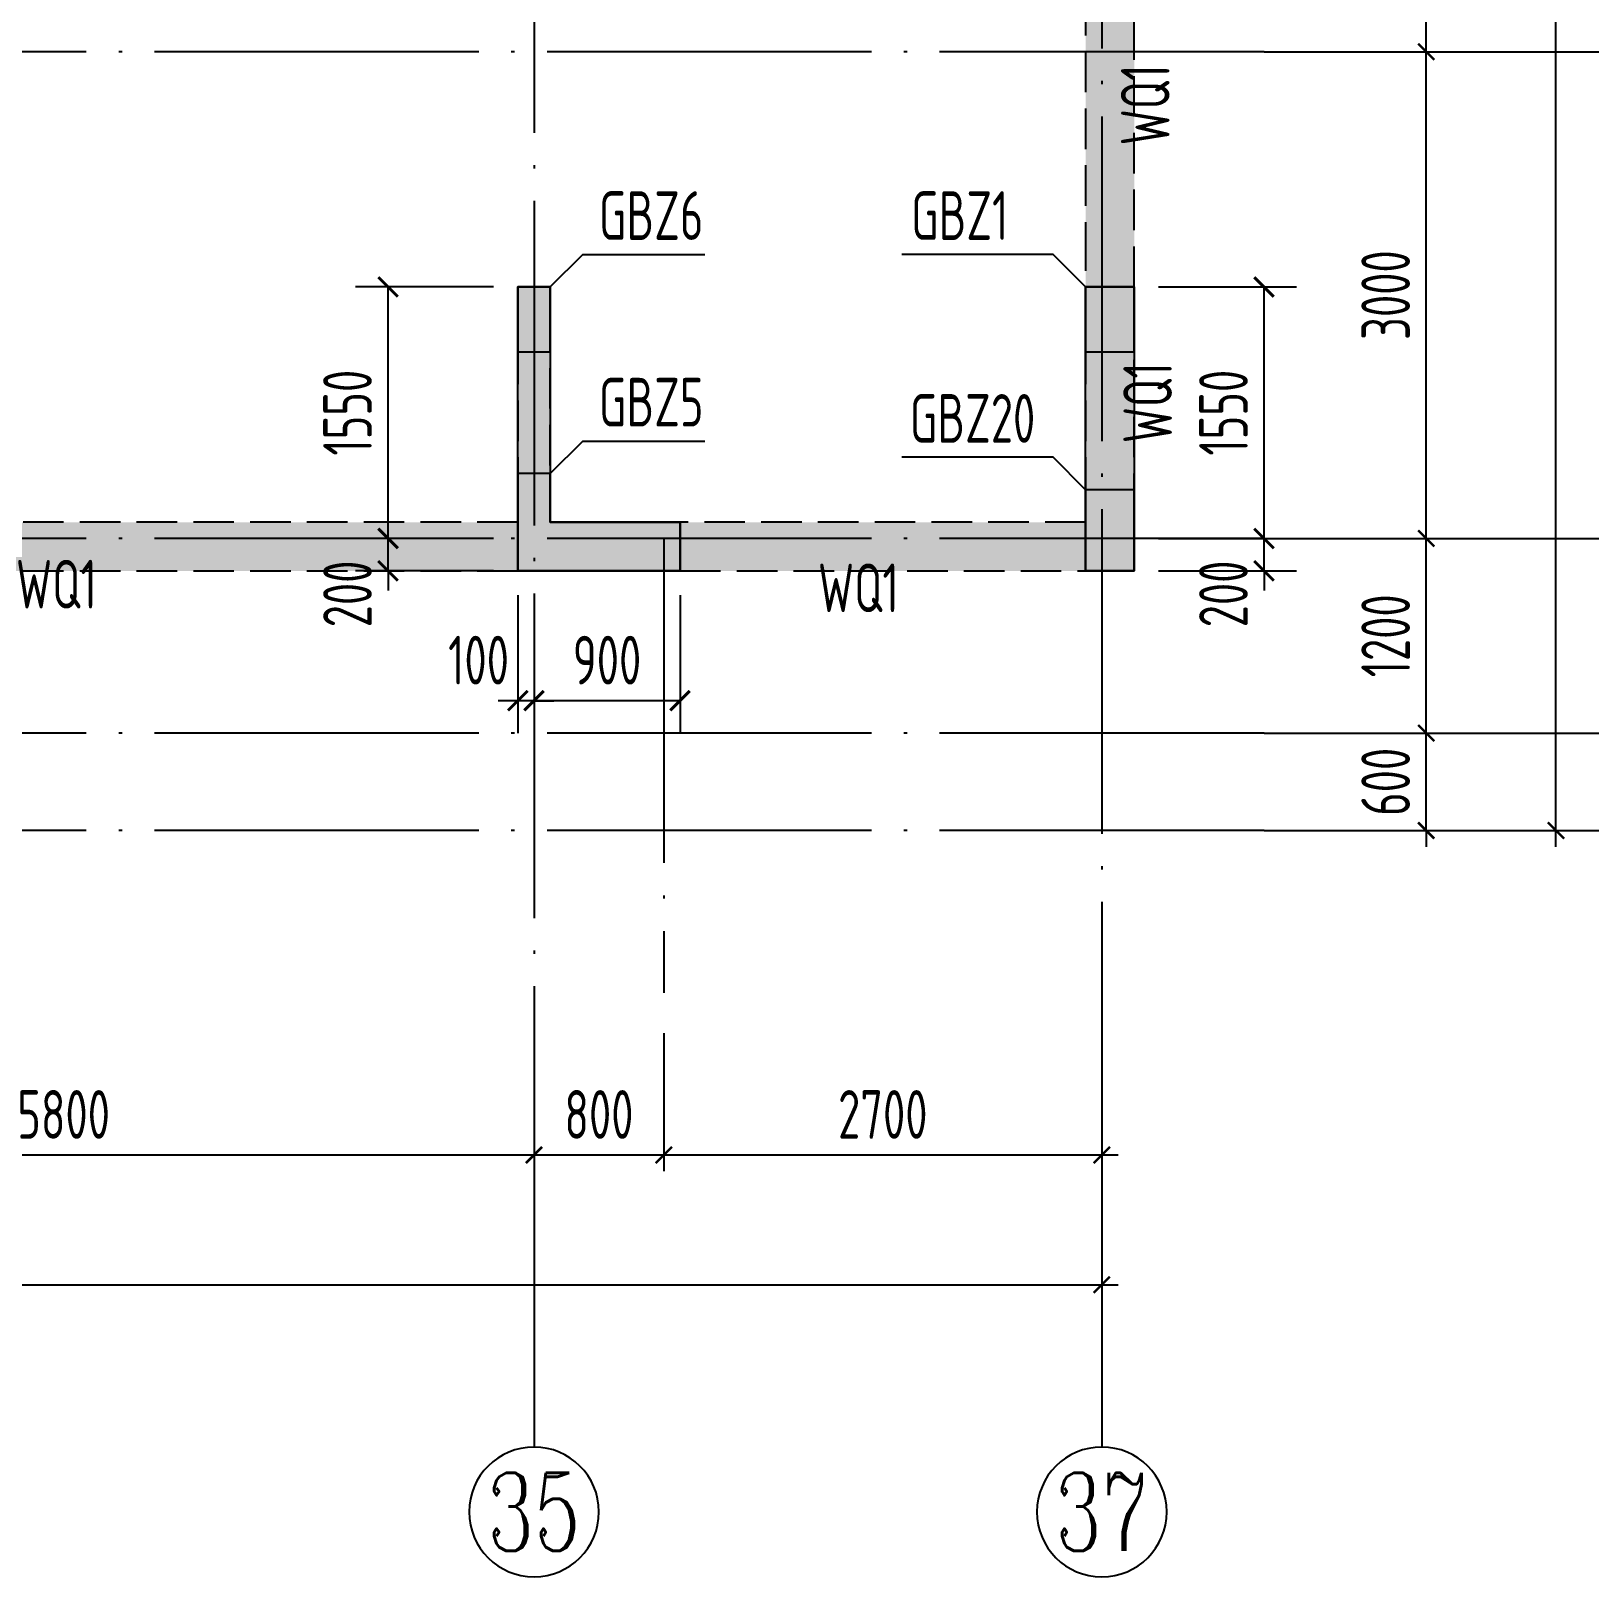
# Model space of a CAD drawing. Extents: x -1058961 to 23600, y -449123 to 2751847.
# Drawn here: x -402360 to -392751, y 17636 to 27163 of the extents above; entities that cross this region are included whole.
import ezdxf
from ezdxf.enums import TextEntityAlignment as Align

# ---------------------------------------------------------------- set-up
doc = ezdxf.new("R2010")
doc.units = 0
doc.header["$LTSCALE"] = 1000
doc.linetypes.add('DASH', pattern=[0.35, 0.25, -0.1])
doc.linetypes.add('DOTE', pattern=[2.42, 2, -0.2, 0.02, -0.2])
doc.layers.get('0').update_dxf_attribs({"linetype": 'CONTINUOUS'})
doc.layers.get('DEFPOINTS').update_dxf_attribs({"linetype": 'CONTINUOUS'})
for name, color, linetype in [('A-AXIS', 1, 'CONTINUOUS'), ('A-DOTE', 10, 'DOTE'), ('AXIS_NUM', 7, 'CONTINUOUS'), ('COLU_DE_TEXT', 7, 'CONTINUOUS'), ('LABEL', 1, 'CONTINUOUS'), ('S-Q墙填充', 252, 'CONTINUOUS'), ('S-Q墙实线', 6, 'CONTINUOUS'), ('S-Q墙标注', 3, 'CONTINUOUS'), ('S-Q墙虚线', 6, 'DASH'), ('S-X详图填充', 252, 'CONTINUOUS'), ('S-X详图实线', 4, 'CONTINUOUS'), ('S-Y一般标注', 3, 'CONTINUOUS')]:
    doc.layers.add(name, color=color, linetype=linetype)
doc.styles.add('TSSD_Axis', font='complex.shx', dxfattribs={"width": 0.7, "bigfont": 'hztxt.shx'})
doc.styles.add('TSSD_DIMENSION', font='Tssdeng.shx', dxfattribs={"width": 0.7, "bigfont": 'tssdchn.shx'})
doc.styles.add('TSSD_REIN', font='tssdeng.shx', dxfattribs={"width": 0.7, "height": 300, "bigfont": 'tssdchn.shx'})
doc.styles.add('结构文字', font='zstxt.shx', dxfattribs={"width": 0.7, "bigfont": 'zshz.shx'})
doc.dimstyles.new('STRUCK', dxfattribs={"dimtxt": 400, "dimasz": 121, "dimexe": 200, "dimexo": 150, "dimgap": 115, "dimtad": 1, "dimdec": 0, "dimdsep": 46, "dimtxsty": '结构文字', "dimblk": 'ARCHTICK', "dimcen": 400, "dimclrd": 3, "dimclre": 3, "dimclrt": 7, "dimadec": 0, "dimazin": 0, "dimtfac": 1, "dimtdec": 0, "dimtix": 1, "dimtmove": 2, "dimatfit": 3, "dimldrblk": '_DIMX', "dimfxl": 0, "dimtolj": 1, "dimtzin": 0, "dimarcsym": 0})
doc.dimstyles.new('TSSD_100_100', dxfattribs={"dimtxt": 300, "dimasz": 100, "dimexe": 100, "dimexo": 250, "dimgap": 100, "dimtad": 1, "dimdec": 0, "dimzin": 0, "dimdsep": 46, "dimtxsty": 'TSSD_DIMENSION', "dimblk": 'ARCHTICK', "dimcen": 0, "dimdle": 100, "dimclrt": 7, "dimadec": 0, "dimazin": 0, "dimtfac": 1, "dimtdec": 0, "dimtix": 1, "dimtmove": 2, "dimatfit": 3, "dimldrblk": 'ARCHTICK', "dimfxl": 0, "dimtolj": 1, "dimtzin": 0, "dimarcsym": 0})

# ---------------------------------------------------------------- blocks, each defined once
blk = doc.blocks.new('_ArchTick')
at = {"color": 0, "linetype": 'ByBlock', "const_width": 0.15}
blk.add_lwpolyline([(-0.5, -0.5), (0.5, 0.5)], dxfattribs=at)
blk = doc.blocks.new('*D3173')
at = {"layer": 'DEFPOINTS', "color": 0}
for p in [(45300, 3600), (51100, 3600), (51100, 2600)]:
    blk.add_point(p, dxfattribs=at)
at = {"layer": 'S-Y一般标注', "color": 0, "lineweight": -2}
for p, q in [((45300, 3350), (45300, 2500)), ((51100, 3350), (51100, 2500)), ((45200, 2600), (51200, 2600))]:
    blk.add_line(p, q, dxfattribs=at)
at = {"layer": 'S-Y一般标注', "color": 0, "lineweight": -2, "xscale": 100, "yscale": 100, "zscale": 100, "rotation": 180}
blk.add_blockref('_ArchTick', (45300, 2600), dxfattribs=at)
at = {"layer": 'S-Y一般标注', "color": 0, "lineweight": -2, "xscale": 100, "yscale": 100, "zscale": 100}
blk.add_blockref('_ArchTick', (51100, 2600), dxfattribs=at)
at = {"layer": 'S-Y一般标注', "color": 7, "insert": (48200, 2850), "char_height": 300, "attachment_point": 5, "style": 'TSSD_DIMENSION'}
blk.add_mtext('\\A1;5800', dxfattribs=at)
blk = doc.blocks.new('ts_axno')
at = {"color": 0, "linetype": 'ByBlock', "lineweight": -2}
blk.add_circle((0, 0), 0.5, dxfattribs=at)
at = {"color": 0, "linetype": 'ByBlock', "lineweight": -2, "style": 'TSSD_Axis', "width": 0.7}
blk.add_attdef('A', text='', height=0.6, dxfattribs=at).set_placement((0, 0), align=Align.MIDDLE_CENTER)
blk = doc.blocks.new('*D3174')
at = {"layer": 'DEFPOINTS', "color": 0}
for p in [(51100, 3600), (51900, 3600), (51900, 2600)]:
    blk.add_point(p, dxfattribs=at)
at = {"layer": 'S-Y一般标注', "color": 0, "lineweight": -2}
for p, q in [((51100, 3350), (51100, 2500)), ((51900, 3350), (51900, 2500)), ((51000, 2600), (52000, 2600))]:
    blk.add_line(p, q, dxfattribs=at)
at = {"layer": 'S-Y一般标注', "color": 0, "lineweight": -2, "xscale": 100, "yscale": 100, "zscale": 100, "rotation": 180}
blk.add_blockref('_ArchTick', (51100, 2600), dxfattribs=at)
at = {"layer": 'S-Y一般标注', "color": 0, "lineweight": -2, "xscale": 100, "yscale": 100, "zscale": 100}
blk.add_blockref('_ArchTick', (51900, 2600), dxfattribs=at)
at = {"layer": 'S-Y一般标注', "color": 7, "insert": (51500, 2850), "char_height": 300, "attachment_point": 5, "style": 'TSSD_DIMENSION'}
blk.add_mtext('\\A1;800', dxfattribs=at)
blk = doc.blocks.new('*D3175')
at = {"layer": 'DEFPOINTS', "color": 0}
for p in [(51900, 3600), (54600, 3600), (54600, 2600)]:
    blk.add_point(p, dxfattribs=at)
at = {"layer": 'S-Y一般标注', "color": 0, "lineweight": -2}
for p, q in [((51900, 3350), (51900, 2500)), ((54600, 3350), (54600, 2500)), ((51800, 2600), (54700, 2600))]:
    blk.add_line(p, q, dxfattribs=at)
at = {"layer": 'S-Y一般标注', "color": 0, "lineweight": -2, "xscale": 100, "yscale": 100, "zscale": 100, "rotation": 180}
blk.add_blockref('_ArchTick', (51900, 2600), dxfattribs=at)
at = {"layer": 'S-Y一般标注', "color": 0, "lineweight": -2, "xscale": 100, "yscale": 100, "zscale": 100}
blk.add_blockref('_ArchTick', (54600, 2600), dxfattribs=at)
at = {"layer": 'S-Y一般标注', "color": 7, "insert": (53250, 2850), "char_height": 300, "attachment_point": 5, "style": 'TSSD_DIMENSION'}
blk.add_mtext('\\A1;2700', dxfattribs=at)
blk = doc.blocks.new('*D3176')
at = {"layer": 'DEFPOINTS', "color": 0}
for p in [(4600, 3600), (54600, 3600), (54600, 1800)]:
    blk.add_point(p, dxfattribs=at)
at = {"layer": 'S-Y一般标注', "color": 0, "lineweight": -2}
for p, q in [((4600, 3350), (4600, 1700)), ((54600, 3350), (54600, 1700)), ((4500, 1800), (54700, 1800))]:
    blk.add_line(p, q, dxfattribs=at)
at = {"layer": 'S-Y一般标注', "color": 0, "lineweight": -2, "xscale": 100, "yscale": 100, "zscale": 100, "rotation": 180}
blk.add_blockref('_ArchTick', (4600, 1800), dxfattribs=at)
at = {"layer": 'S-Y一般标注', "color": 0, "lineweight": -2, "xscale": 100, "yscale": 100, "zscale": 100}
blk.add_blockref('_ArchTick', (54600, 1800), dxfattribs=at)
at = {"layer": 'S-Y一般标注', "color": 7, "insert": (29600, 2050), "char_height": 300, "attachment_point": 5, "style": 'TSSD_DIMENSION'}
blk.add_mtext('\\A1;50000', dxfattribs=at)
blk = doc.blocks.new('*D3181')
at = {"layer": 'DEFPOINTS', "color": 0}
for p in [(55600, 5200), (56600, 5200), (55600, 4600)]:
    blk.add_point(p, dxfattribs=at)
at = {"layer": 'S-Y一般标注', "color": 0, "lineweight": -2}
for p, q in [((56600, 5200), (56600, 5300)), ((55850, 5200), (56700, 5200)), ((56600, 4600), (56600, 5200)), ((55850, 4600), (56700, 4600)), ((56600, 4600), (56600, 4500))]:
    blk.add_line(p, q, dxfattribs=at)
at = {"layer": 'S-Y一般标注', "color": 0, "lineweight": -2, "xscale": 100, "yscale": 100, "zscale": 100}
for p, rotation in [((56600, 5200), 270), ((56600, 4600), 90)]:
    blk.add_blockref('_ArchTick', p, dxfattribs=dict(at, rotation=rotation))
at = {"layer": 'S-Y一般标注', "color": 7, "insert": (56350, 4900), "char_height": 300, "attachment_point": 5, "rotation": 90, "style": 'TSSD_DIMENSION'}
blk.add_mtext('\\A1;600', dxfattribs=at)
blk = doc.blocks.new('*D3182')
at = {"layer": 'DEFPOINTS', "color": 0}
for p in [(55600, 10900), (56600, 10900), (55600, 9400)]:
    blk.add_point(p, dxfattribs=at)
at = {"layer": 'S-Y一般标注', "color": 0, "lineweight": -2}
for p, q in [((56600, 9300), (56600, 11000)), ((55850, 10900), (56700, 10900)), ((55850, 9400), (56700, 9400))]:
    blk.add_line(p, q, dxfattribs=at)
at = {"layer": 'S-Y一般标注', "color": 0, "lineweight": -2, "xscale": 100, "yscale": 100, "zscale": 100}
for p, rotation in [((56600, 10900), 90), ((56600, 9400), 270)]:
    blk.add_blockref('_ArchTick', p, dxfattribs=dict(at, rotation=rotation))
at = {"layer": 'S-Y一般标注', "color": 7, "insert": (56350, 10150), "char_height": 300, "attachment_point": 5, "rotation": 90, "style": 'TSSD_DIMENSION'}
blk.add_mtext('\\A1;1500', dxfattribs=at)
blk = doc.blocks.new('*D3187')
at = {"layer": 'DEFPOINTS', "color": 0}
for p in [(55600, 20100), (57400, 20100), (55600, 4600)]:
    blk.add_point(p, dxfattribs=at)
at = {"layer": 'S-Y一般标注', "color": 0, "lineweight": -2}
for p, q in [((57400, 4500), (57400, 20200)), ((55850, 20100), (57500, 20100)), ((55850, 4600), (57500, 4600))]:
    blk.add_line(p, q, dxfattribs=at)
at = {"layer": 'S-Y一般标注', "color": 0, "lineweight": -2, "xscale": 100, "yscale": 100, "zscale": 100}
for p, rotation in [((57400, 20100), 90), ((57400, 4600), 270)]:
    blk.add_blockref('_ArchTick', p, dxfattribs=dict(at, rotation=rotation))
at = {"layer": 'S-Y一般标注', "color": 7, "insert": (57150, 12350), "char_height": 300, "attachment_point": 5, "rotation": 90, "style": 'TSSD_DIMENSION'}
blk.add_mtext('\\A1;15500', dxfattribs=at)
blk = doc.blocks.new('*D3191')
at = {"layer": 'DEFPOINTS', "color": 0}
for p in [(55600, 6400), (56600, 6400), (55600, 5200)]:
    blk.add_point(p, dxfattribs=at)
at = {"layer": 'S-Y一般标注', "color": 0, "lineweight": -2}
for p, q in [((56600, 5100), (56600, 6500)), ((55850, 6400), (56700, 6400)), ((55850, 5200), (56700, 5200))]:
    blk.add_line(p, q, dxfattribs=at)
at = {"layer": 'S-Y一般标注', "color": 0, "lineweight": -2, "xscale": 100, "yscale": 100, "zscale": 100}
for p, rotation in [((56600, 6400), 90), ((56600, 5200), 270)]:
    blk.add_blockref('_ArchTick', p, dxfattribs=dict(at, rotation=rotation))
at = {"layer": 'S-Y一般标注', "color": 7, "insert": (56350, 5800), "char_height": 300, "attachment_point": 5, "rotation": 90, "style": 'TSSD_DIMENSION'}
blk.add_mtext('\\A1;1200', dxfattribs=at)
blk = doc.blocks.new('*D3192')
at = {"layer": 'DEFPOINTS', "color": 0}
for p in [(55600, 9400), (56600, 9400), (55600, 6400)]:
    blk.add_point(p, dxfattribs=at)
at = {"layer": 'S-Y一般标注', "color": 0, "lineweight": -2}
for p, q in [((56600, 6300), (56600, 9500)), ((55850, 9400), (56700, 9400)), ((55850, 6400), (56700, 6400))]:
    blk.add_line(p, q, dxfattribs=at)
at = {"layer": 'S-Y一般标注', "color": 0, "lineweight": -2, "xscale": 100, "yscale": 100, "zscale": 100}
for p, rotation in [((56600, 9400), 90), ((56600, 6400), 270)]:
    blk.add_blockref('_ArchTick', p, dxfattribs=dict(at, rotation=rotation))
at = {"layer": 'S-Y一般标注', "color": 7, "insert": (56350, 7900), "char_height": 300, "attachment_point": 5, "rotation": 90, "style": 'TSSD_DIMENSION'}
blk.add_mtext('\\A1;3000', dxfattribs=at)
blk = doc.blocks.new('*D3002')
at = {"layer": 'DEFPOINTS', "color": 0}
for p in [(-395559.9, 24036.1), (-394759.9, 24036.1), (-395559.9, 23836.1)]:
    blk.add_point(p, dxfattribs=at)
at = {"layer": 'S-Q墙标注', "color": 3, "lineweight": -2}
for p, q in [((-394759.9, 24036.1), (-394759.9, 24157.1)), ((-395409.9, 24036.1), (-394559.9, 24036.1)), ((-394759.9, 23836.1), (-394759.9, 24036.1)), ((-395409.9, 23836.1), (-394559.9, 23836.1)), ((-394759.9, 23836.1), (-394759.9, 23715.1))]:
    blk.add_line(p, q, dxfattribs=at)
at = {"layer": 'S-Q墙标注', "color": 3, "lineweight": -2, "xscale": 121, "yscale": 121, "zscale": 121}
for p, rotation in [((-394759.9, 24036.1), 270), ((-394759.9, 23836.1), 90)]:
    blk.add_blockref('_ArchTick', p, dxfattribs=dict(at, rotation=rotation))
at = {"layer": 'S-Q墙标注', "color": 7, "insert": (-395009.9, 23694.1), "char_height": 300, "attachment_point": 5, "rotation": 90, "style": 'TSSD_REIN'}
blk.add_mtext('\\A1;200', dxfattribs=at)
blk = doc.blocks.new('_DIMX')
blk.add_line((-150, 0), (150, 0))
at = {"const_width": 50}
blk.add_lwpolyline([(-70, -70), (70, 70)], dxfattribs=at)
blk = doc.blocks.new('*D3003')
at = {"layer": 'DEFPOINTS', "color": 0}
for p in [(-395559.9, 25586), (-394759.9, 25586), (-395559.9, 24036.1)]:
    blk.add_point(p, dxfattribs=at)
at = {"layer": 'S-Q墙标注', "color": 3, "lineweight": -2}
for p, q in [((-395409.9, 25586), (-394559.9, 25586)), ((-394759.9, 24036.1), (-394759.9, 25586)), ((-395409.9, 24036.1), (-394559.9, 24036.1))]:
    blk.add_line(p, q, dxfattribs=at)
at = {"layer": 'S-Q墙标注', "color": 3, "lineweight": -2, "xscale": 121, "yscale": 121, "zscale": 121}
for p, rotation in [((-394759.9, 25586), 90), ((-394759.9, 24036.1), 270)]:
    blk.add_blockref('_ArchTick', p, dxfattribs=dict(at, rotation=rotation))
at = {"layer": 'S-Q墙标注', "color": 7, "insert": (-395009.9, 24811), "char_height": 300, "attachment_point": 5, "rotation": 90, "style": 'TSSD_REIN'}
blk.add_mtext('\\A1;1550', dxfattribs=at)
blk = doc.blocks.new('*D3006')
at = {"layer": 'DEFPOINTS', "color": 0}
for p in [(-400159.9, 24036.1), (-399359.9, 24036.1), (-399359.9, 23836.1)]:
    blk.add_point(p, dxfattribs=at)
at = {"layer": 'S-Q墙标注', "color": 3, "lineweight": -2}
for p, q in [((-400159.9, 24036.1), (-400159.9, 24157.1)), ((-399509.9, 24036.1), (-400359.9, 24036.1)), ((-400159.9, 23836.1), (-400159.9, 24036.1)), ((-399509.9, 23836.1), (-400359.9, 23836.1)), ((-400159.9, 23836.1), (-400159.9, 23715.1))]:
    blk.add_line(p, q, dxfattribs=at)
at = {"layer": 'S-Q墙标注', "color": 3, "lineweight": -2, "xscale": 121, "yscale": 121, "zscale": 121}
for p, rotation in [((-400159.9, 24036.1), 270), ((-400159.9, 23836.1), 90)]:
    blk.add_blockref('_ArchTick', p, dxfattribs=dict(at, rotation=rotation))
at = {"layer": 'S-Q墙标注', "color": 7, "insert": (-400409.9, 23694.1), "char_height": 300, "attachment_point": 5, "rotation": 90, "style": 'TSSD_REIN'}
blk.add_mtext('\\A1;200', dxfattribs=at)
blk = doc.blocks.new('*D3007')
at = {"layer": 'DEFPOINTS', "color": 0}
for p in [(-400159.9, 25586.1), (-399359.9, 25586.1), (-399359.9, 24036.1)]:
    blk.add_point(p, dxfattribs=at)
at = {"layer": 'S-Q墙标注', "color": 3, "lineweight": -2}
for p, q in [((-399509.9, 25586.1), (-400359.9, 25586.1)), ((-400159.9, 24036.1), (-400159.9, 25586.1)), ((-399509.9, 24036.1), (-400359.9, 24036.1))]:
    blk.add_line(p, q, dxfattribs=at)
at = {"layer": 'S-Q墙标注', "color": 3, "lineweight": -2, "xscale": 121, "yscale": 121, "zscale": 121}
for p, rotation in [((-400159.9, 25586.1), 90), ((-400159.9, 24036.1), 270)]:
    blk.add_blockref('_ArchTick', p, dxfattribs=dict(at, rotation=rotation))
at = {"layer": 'S-Q墙标注', "color": 7, "insert": (-400409.9, 24811.1), "char_height": 300, "attachment_point": 5, "rotation": 90, "style": 'TSSD_REIN'}
blk.add_mtext('\\A1;1550', dxfattribs=at)
blk = doc.blocks.new('*D3008')
at = {"layer": 'DEFPOINTS', "color": 0}
for p in [(-399259.9, 23836.1), (-398359.9, 23836.1), (-399259.9, 23036.1)]:
    blk.add_point(p, dxfattribs=at)
at = {"layer": 'S-Q墙标注', "color": 3, "lineweight": -2}
for p, q in [((-399259.9, 23686.1), (-399259.9, 22836.1)), ((-398359.9, 23686.1), (-398359.9, 22836.1)), ((-398359.9, 23036.1), (-399259.9, 23036.1))]:
    blk.add_line(p, q, dxfattribs=at)
at = {"layer": 'S-Q墙标注', "color": 3, "lineweight": -2, "xscale": 121, "yscale": 121, "zscale": 121, "rotation": 180}
blk.add_blockref('_ArchTick', (-399259.9, 23036.1), dxfattribs=at)
at = {"layer": 'S-Q墙标注', "color": 3, "lineweight": -2, "xscale": 121, "yscale": 121, "zscale": 121}
blk.add_blockref('_ArchTick', (-398359.9, 23036.1), dxfattribs=at)
at = {"layer": 'S-Q墙标注', "color": 7, "insert": (-398809.9, 23286.1), "char_height": 300, "attachment_point": 5, "style": 'TSSD_REIN'}
blk.add_mtext('\\A1;900', dxfattribs=at)
blk = doc.blocks.new('*D3009')
at = {"layer": 'DEFPOINTS', "color": 0}
for p in [(-399359.9, 23836.1), (-399259.9, 23836.1), (-399359.9, 23036.1)]:
    blk.add_point(p, dxfattribs=at)
at = {"layer": 'S-Q墙标注', "color": 3, "lineweight": -2}
for p, q in [((-399359.9, 23686.1), (-399359.9, 22836.1)), ((-399259.9, 23686.1), (-399259.9, 22836.1)), ((-399359.9, 23036.1), (-399480.9, 23036.1)), ((-399259.9, 23036.1), (-399359.9, 23036.1)), ((-399259.9, 23036.1), (-399138.9, 23036.1))]:
    blk.add_line(p, q, dxfattribs=at)
at = {"layer": 'S-Q墙标注', "color": 3, "lineweight": -2, "xscale": 121, "yscale": 121, "zscale": 121}
blk.add_blockref('_ArchTick', (-399359.9, 23036.1), dxfattribs=at)
at = {"layer": 'S-Q墙标注', "color": 3, "lineweight": -2, "xscale": 121, "yscale": 121, "zscale": 121, "rotation": 180}
blk.add_blockref('_ArchTick', (-399259.9, 23036.1), dxfattribs=at)
at = {"layer": 'S-Q墙标注', "color": 7, "insert": (-399601.8, 23286.1), "char_height": 300, "attachment_point": 5, "style": 'TSSD_REIN'}
blk.add_mtext('\\A1;100', dxfattribs=at)
blk = doc.blocks.new('20210726.16350016')
at = {"layer": 'A-AXIS'}
for p, q in [((55600, 9400), (58400, 9400)), ((55600, 6400), (58400, 6400)), ((55600, 5200), (58400, 5200)), ((55600, 4600), (58400, 4600)), ((51100, 3600), (51100, 800)), ((54600, 3600), (54600, 800))]:
    blk.add_line(p, q, dxfattribs=at)
at = {"layer": 'A-DOTE'}
for p, q in [((54600, 21100), (54600, 3600)), ((51100, 10900), (51100, 3600)), ((55600, 9400), (3600, 9400)), ((55600, 6400), (3600, 6400)), ((51900, 6400), (51900, 3600)), ((55600, 5200), (3600, 5200)), ((55600, 4600), (3600, 4600))]:
    blk.add_line(p, q, dxfattribs=at)
at = {"layer": 'A-AXIS'}
ref = blk.add_blockref('ts_axno', (51100, 400), dxfattribs=dict(at, xscale=-800, yscale=800, zscale=800, rotation=180))
ref.add_attrib('22', '35', dxfattribs={"layer": 'AXIS_NUM', "height": 480, "style": 'TSSD_Axis', "width": 0.7}).set_placement((51100, 400), align=Align.MIDDLE_CENTER)
ref = blk.add_blockref('ts_axno', (54600, 400), dxfattribs=dict(at, xscale=-800, yscale=800, zscale=800, rotation=180))
ref.add_attrib('23', '37', dxfattribs={"layer": 'AXIS_NUM', "height": 480, "style": 'TSSD_Axis', "width": 0.7}).set_placement((54600, 400), align=Align.MIDDLE_CENTER)
at = {"layer": 'S-Y一般标注'}
for base, p1, p2, picture, middle in [((57400, 20100), (55600, 4600), (55600, 20100), '*D3187', (57150, 12350)), ((56600, 10900), (55600, 9400), (55600, 10900), '*D3182', (56350, 10150)), ((56600, 9400), (55600, 6400), (55600, 9400), '*D3192', (56350, 7900)), ((56600, 6400), (55600, 5200), (55600, 6400), '*D3191', (56350, 5800)), ((56600, 5200), (55600, 4600), (55600, 5200), '*D3181', (56350, 4900))]:
    dim = blk.add_linear_dim(base=base, p1=p1, p2=p2, angle=90, dimstyle='TSSD_100_100', dxfattribs=at)
    dim.commit()
    dim.dimension.update_dxf_attribs({"geometry": picture, "text_midpoint": middle})
for base, p1, p2, picture, middle in [((54600, 1800), (4600, 3600), (54600, 3600), '*D3176', (29600, 2050)), ((51100, 2600), (45300, 3600), (51100, 3600), '*D3173', (48200, 2850)), ((51900, 2600), (51100, 3600), (51900, 3600), '*D3174', (51500, 2850)), ((54600, 2600), (51900, 3600), (54600, 3600), '*D3175', (53250, 2850))]:
    dim = blk.add_linear_dim(base=base, p1=p1, p2=p2, dimstyle='TSSD_100_100', dxfattribs=at)
    dim.commit()
    dim.dimension.update_dxf_attribs({"geometry": picture, "text_midpoint": middle})

msp = doc.modelspace()

# ---------------------------------------------------------------- hatches: boundary and pattern name
at = {"layer": 'S-Q墙填充', "ltscale": 0.5}
h = msp.add_hatch(dxfattribs=at)
h.set_pattern_fill('ARMORED', color=252, scale=30, style=0)
h.set_pattern_definition([(50, (-494823.67, -5932.07), (215.17805, -18.82564), [22.5, -247.5]), (355, (-494823.67, -5932.07), (-41.6254, 225.65764), [18, -198]), (100.4514, (-494805.74, -5933.64), (173.5528, 206.83186), [19.12206, -210.34263]), (46.1842, (-494823.67, -5872.07), (320.1723, -49.6557), [33.75, -371.25]), (96.6356, (-494797, -5876.2), (280.3988, 292.2354), [28.6831, -315.5139]), (351.1842, (-494823.67, -5872.07), (280.3986, 292.2356), [27, -297]), (21, (-494793.67, -5887.07), (179.07212, -120.78567), [22.5, -247.5]), (326, (-494793.67, -5887.07), (72.9946, 217.545), [18, -198]), (71.4514, (-494778.75, -5897.14), (252.0668, 96.75915), [19.12206, -210.34263]), (37.5, (-494823.67, -5932.07), (3.647957, 99.868156), [0, -195.6, 0, -201, 0, -198.75]), (7.5, (-494823.67, -5932.07), (78.92086, 118.32351), [0, -114.6, 0, -191.1, 0, -75.75]), (327.5, (-494890.57, -5932.07), (160.14673, -6.76646), [0, -75, 0, -234, 0, -310.5]), (317.5, (-494920.57, -5932.07), (174.95585, 30.0315), [0, -97.5, 0, -155.4, 0, -220.5]), (45, (-494823.67, -5932.07), (-106.06602, 106.06602), [])])
h.paths.add_polyline_path([(-403759.84, 33336.07), (-404409.75, 33336.07), (-406059.82, 33336.07), (-406660.04, 33336.07), (-406660.18, 33586.07), (-409859.77, 33586.07), (-409859.85, 33336.07), (-410459.78, 33336.07), (-412060.01, 33336.07), (-412759.92, 33336.07), (-412759.92, 32336.07), (-412759.92, 31536.07), (-425459.93, 31536.07), (-425909.93, 31536.07), (-426810.02, 31536.07), (-427259.92, 31536.07), (-428759.92, 31536.07), (-428759.92, 32336.07), (-428759.92, 33336.07), (-429409.84, 33336.07), (-431060.32, 33336.07), (-431659.92, 33336.07), (-431659.92, 33586.07), (-434859.92, 33586.07), (-434859.92, 33336.07), (-435460.05, 33336.07), (-437060.01, 33336.07), (-437759.92, 33336.07), (-437759.92, 32336.07), (-437759.92, 31536.07), (-445959.92, 31536.07), (-445959.92, 28536.07), (-445959.91, 25936.07), (-445959.91, 23836.07), (-443159.91, 23836.07), (-436659.87, 23836.07), (-436659.92, 22636.06), (-435609.92, 22636.06), (-433259.91, 22636.06), (-430709.92, 22636.06), (-429859.93, 22636.06), (-429859.98, 23835.95), (-424259.93, 23836.07), (-423359.94, 23836.07), (-420759.94, 23836.07), (-418159.91, 23836.07), (-417259.91, 23836.07), (-411659.91, 23836.07), (-411659.91, 22636.06), (-410609.92, 22636.06), (-408259.94, 22636.06), (-405909.92, 22636.06), (-404859.94, 22636.06), (-404859.94, 23836.07), (-399259.93, 23836.07), (-398359.94, 23836.07), (-395559.93, 23836.07), (-395559.93, 31536.07), (-397160.02, 31536.07), (-397559.93, 31536.07), (-400459.92, 31536.07), (-400909.92, 31536.07), (-401810.02, 31536.07), (-402259.93, 31536.07), (-403759.84, 31536.07), (-403759.84, 32336.07)])
h.paths.add_polyline_path([(-445659.92, 28436.07), (-444959.92, 28436.07), (-444959.92, 28636.07), (-445659.92, 28636.07), (-445659.92, 31236.07), (-445259.93, 31236.07), (-444359.83, 31236.07), (-444059.91, 31236.07), (-444059.9, 30586.07), (-443859.9, 30586.07), (-443859.91, 31236.07), (-441159.91, 31236.07), (-441159.91, 28436.07), (-440959.91, 28436.07), (-440959.91, 31236.07), (-440609.91, 31236.07), (-439709.83, 31236.07), (-439359.91, 31236.07), (-439359.91, 30436.07), (-439159.91, 30436.07), (-439159.91, 31236.07), (-437459.92, 31236.07), (-437459.92, 32336.07), (-437459.92, 33036.07), (-437060.01, 33036.07), (-435460.05, 33036.07), (-434759.92, 33036.07), (-434759.92, 31836.07), (-434559.92, 31836.07), (-434559.92, 33136.07), (-434559.92, 33286.07), (-431959.92, 33286.07), (-431959.92, 33136.07), (-431959.92, 31836.07), (-431759.92, 31836.07), (-431759.92, 33036.07), (-431060.32, 33036.07), (-429409.84, 33036.07), (-429059.92, 33036.07), (-429059.92, 32336.07), (-429059.92, 31236.07), (-427359.92, 31236.07), (-427359.92, 30436.07), (-427159.92, 30436.07), (-427159.92, 31236.07), (-426810.02, 31236.07), (-425909.93, 31236.07), (-425559.93, 31236.07), (-425559.93, 28436.07), (-425359.93, 28436.07), (-425359.93, 31236.07), (-422659.93, 31236.07), (-422659.93, 28436.07), (-422459.93, 28436.07), (-422459.93, 31236.07), (-422160.02, 31236.07), (-421159.93, 31236.07), (-420859.93, 31236.07), (-420859.94, 31236.07), (-420659.94, 31236.07), (-420659.93, 31236.07), (-420359.92, 31236.07), (-419359.83, 31236.07), (-419059.91, 31236.07), (-419059.91, 28435.87), (-418859.91, 28435.87), (-418859.91, 31236.07), (-416159.92, 31236.07), (-416159.92, 28436.07), (-415959.92, 28436.07), (-415959.92, 31236.07), (-415609.92, 31236.07), (-414709.83, 31236.07), (-414359.92, 31236.07), (-414359.92, 30436.07), (-414159.92, 30436.07), (-414159.92, 31236.07), (-412459.92, 31236.07), (-412459.92, 32336.07), (-412459.92, 33036.07), (-412060.01, 33036.07), (-410459.78, 33036.07), (-409759.92, 33036.07), (-409759.92, 31836.07), (-409559.92, 31836.07), (-409559.92, 33286.07), (-406959.92, 33286.07), (-406959.92, 31836.07), (-406759.92, 31836.07), (-406759.92, 33036.07), (-406059.82, 33036.07), (-404409.75, 33036.07), (-404059.84, 33036.07), (-404059.84, 32336.07), (-404059.84, 31236.07), (-402359.93, 31236.07), (-402359.93, 30436.07), (-402159.93, 30436.07), (-402159.93, 31236.07), (-401810.02, 31236.07), (-400909.92, 31236.07), (-400559.92, 31236.07), (-400559.92, 28436.07), (-400359.92, 28436.07), (-400359.92, 31236.07), (-397659.93, 31236.07), (-397659.93, 30586.09), (-397459.93, 30586.09), (-397459.93, 31236.07), (-397160.02, 31236.07), (-396259.92, 31236.07), (-395859.92, 31236.07), (-395859.92, 28636.07), (-396559.93, 28636.07), (-396559.93, 28436.07), (-395859.92, 28436.07), (-395859.93, 25936.07), (-395859.93, 24136.07), (-398359.94, 24136.07), (-399159.93, 24136.07), (-399159.93, 25586.07), (-399359.93, 25586.07), (-399359.93, 24136.07), (-404859.94, 24136.07), (-404859.94, 24386.06), (-405159.94, 24386.06), (-405159.94, 24036.07), (-405159.94, 22936.06), (-405909.92, 22936.06), (-408259.94, 22936.06), (-410609.92, 22936.06), (-411359.91, 22936.06), (-411359.91, 24036.07), (-411359.91, 24386.06), (-411659.91, 24386.06), (-411659.91, 24136.07), (-417159.91, 24136.07), (-417159.91, 25586.07), (-417359.91, 25586.07), (-417359.91, 24136.07), (-418159.91, 24136.07), (-420759.94, 24136.07), (-423359.94, 24136.07), (-424159.93, 24136.07), (-424159.93, 25586.07), (-424359.93, 25586.07), (-424359.93, 24136.07), (-429859.93, 24135.95), (-429859.9, 24386.05), (-430159.94, 24386.08), (-430159.99, 24035.95), (-430159.94, 22936.06), (-430709.92, 22936.07), (-433259.91, 22936.06), (-435609.92, 22936.06), (-436359.91, 22936.06), (-436359.86, 24035.95), (-436359.91, 24386.08), (-436659.92, 24386.05), (-436659.88, 24135.95), (-442159.91, 24136.07), (-442159.91, 25586.07), (-442359.91, 25586.07), (-442359.91, 24136.07), (-443159.91, 24136.07), (-445659.91, 24136.07), (-445659.91, 25936.07)], flags=16)
at = {"layer": 'S-X详图填充'}
h = msp.add_hatch(color=256, dxfattribs=at)
h.dxf.hatch_style = 1
h.paths.add_polyline_path([(-399359.93, 25186.09), (-399159.93, 25186.09), (-399159.93, 25586.09), (-399359.93, 25586.09)])
h = msp.add_hatch(color=256, dxfattribs=at)
h.dxf.hatch_style = 1
h.paths.add_polyline_path([(-395859.9, 25186.09), (-395559.91, 25186.09), (-395559.91, 25586.09), (-395859.9, 25586.09)])
h = msp.add_hatch(color=256, dxfattribs=at)
h.dxf.hatch_style = 1
h.paths.add_polyline_path([(-399159.93, 24436.09), (-399359.93, 24436.09), (-399359.93, 23836.07), (-398359.94, 23836.07), (-398359.94, 24136.07), (-399159.93, 24136.07)])
h = msp.add_hatch(color=256, dxfattribs=at)
h.dxf.hatch_style = 1
h.paths.add_polyline_path([(-395559.93, 24336.09), (-395859.92, 24336.09), (-395859.92, 23836.07), (-395559.93, 23836.07)])

# ---------------------------------------------------------------- linework, layer by layer
at = {"layer": 'LABEL'}
for points in [[(-399159.95, 25586.09), (-398959.95, 25786.09), (-398206.33, 25786.09)], [(-395859.9, 25586.07), (-396059.9, 25786.07), (-396993.46, 25786.07)], [(-399159.95, 24436.08), (-398959.95, 24636.08), (-398206.2, 24636.08)], [(-395859.91, 24336.07), (-396059.91, 24536.07), (-396993.47, 24536.07)]]:
    msp.add_lwpolyline(points, dxfattribs=at)
at = {"layer": 'S-Q墙实线', "ltscale": 0.5}
for points in [[(-399159.92, 25586.07), (-399159.92, 24136.07), (-398359.93, 24136.07), (-398359.93, 23836.07), (-399359.92, 23836.07), (-399359.92, 25586.07), (-399159.92, 25586.07)], [(-395859.92, 23836.07), (-395859.92, 25586.07), (-395559.93, 25586.07), (-395559.93, 23836.07), (-395859.92, 23836.07)]]:
    msp.add_lwpolyline(points, dxfattribs=at)
at = {"layer": 'S-Q墙虚线', "color": 6}
for points in [[(-404859.94, 23836.07), (-399259.93, 23836.07), (-398359.94, 23836.07), (-395559.93, 23836.07), (-395559.93, 31536.07), (-397160.02, 31536.07), (-397559.93, 31536.07), (-400459.92, 31536.07), (-400909.92, 31536.07), (-401810.02, 31536.07), (-402259.93, 31536.07), (-403759.84, 31536.07)], [(-395859.92, 28436.07), (-395859.93, 25936.07), (-395859.93, 24136.07), (-398359.94, 24136.07), (-399159.93, 24136.07), (-399159.93, 25586.07), (-399359.93, 25586.07), (-399359.93, 24136.07), (-404859.94, 24136.07)]]:
    msp.add_lwpolyline(points, dxfattribs=at)
at = {"layer": 'S-X详图实线'}
for points in [[(-399359.93, 25186.09), (-399159.93, 25186.09), (-399159.93, 25586.09), (-399359.93, 25586.09), (-399359.93, 25186.09)], [(-395859.9, 25186.09), (-395559.91, 25186.09), (-395559.91, 25586.09), (-395859.9, 25586.09), (-395859.9, 25186.09)], [(-399159.93, 24436.09), (-399359.93, 24436.09), (-399359.93, 23836.07), (-398359.94, 23836.07), (-398359.94, 24136.07), (-399159.93, 24136.07), (-399159.93, 24436.09)], [(-395559.93, 24336.09), (-395859.92, 24336.09), (-395859.93, 23836.07), (-395559.93, 23836.07), (-395559.93, 24336.09)]]:
    msp.add_lwpolyline(points, close=True, dxfattribs=at)

# ---------------------------------------------------------------- block references
at = {"layer": 'A-DOTE'}
msp.add_blockref('20210726.16350016', (-450359.92, 17636.02), dxfattribs=at)

# ---------------------------------------------------------------- texts
at = {"layer": 'COLU_DE_TEXT', "style": 'TSSD_REIN', "width": 0.7}
for s, p in [('GBZ6', (-398859.95, 25786.09)), ('GBZ1', (-396935.29, 25786.07)), ('GBZ5', (-398859.95, 24636.08)), ('GBZ20', (-396943.37, 24536.07))]:
    msp.add_text(s, height=300, dxfattribs=at).set_placement(p, align=Align.BOTTOM_LEFT)
at = {"layer": 'S-Q墙标注', "style": 'TSSD_REIN', "width": 0.7}
for p in [(-395252.37, 26707.85), (-395237.69, 24872.13)]:
    msp.add_text('WQ1', height=300, rotation=89.999998, dxfattribs=at).set_placement(p, align=Align.BOTTOM_CENTER)
for p in [(-402204.53, 23514.37), (-397260.49, 23491.76)]:
    msp.add_text('WQ1', height=300, dxfattribs=at).set_placement(p, align=Align.BOTTOM_CENTER)

# ---------------------------------------------------------------- dimensions: what is measured, and where the dimension line sits
at = {"layer": 'S-Q墙标注'}
for base, p1, p2, angle, picture, middle in [((-400159.93, 25586.07), (-399359.93, 24036.07), (-399359.93, 25586.07), 90, '*D3007', (-400409.93, 24811.07)), ((-394759.93, 25586.03), (-395559.93, 24036.07), (-395559.93, 25586.03), 90, '*D3003', (-395009.93, 24811.05)), ((-399259.92, 23036.07), (-398359.93, 23836.07), (-399259.92, 23836.07), 180, '*D3008', (-398809.92, 23286.07))]:
    dim = msp.add_linear_dim(base=base, p1=p1, p2=p2, angle=angle, dimstyle='STRUCK', override={"dimtxt": 300, "dimgap": 100, "dimtxsty": 'TSSD_REIN'}, dxfattribs=at)
    dim.commit()
    dim.dimension.update_dxf_attribs({"geometry": picture, "text_midpoint": middle})
for base, p1, p2, angle, picture, middle in [((-400159.93, 24036.07), (-399359.93, 23836.07), (-399359.93, 24036.07), 90, '*D3006', (-400409.93, 23694.15)), ((-394759.93, 24036.07), (-395559.93, 23836.07), (-395559.93, 24036.07), 90, '*D3002', (-395009.93, 23694.14)), ((-399359.93, 23036.07), (-399259.92, 23836.07), (-399359.93, 23836.07), 180, '*D3009', (-399601.85, 23286.07))]:
    dim = msp.add_linear_dim(base=base, p1=p1, p2=p2, angle=angle, dimstyle='STRUCK', override={"dimtxt": 300, "dimgap": 100, "dimtxsty": 'TSSD_REIN'}, dxfattribs=at)
    dim.commit()
    dim.dimension.update_dxf_attribs({"geometry": picture, "text_midpoint": middle, "dimtype": 160})

doc.saveas('drawing.dxf')
